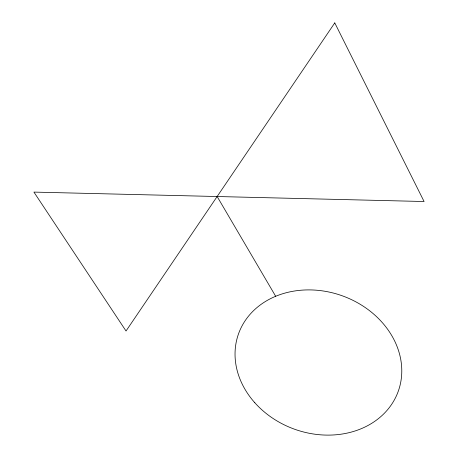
<?xml version="1.0" encoding="UTF-8"?>
<svg xmlns="http://www.w3.org/2000/svg" width="458" height="458" viewBox="0 0 458 458"><rect width="100%" height="100%" fill="white"/><g stroke="black" fill="none" stroke-linecap="round" stroke-linejoin="round"><path stroke-width="0.69" d="M217.144 196.522L275.676 296.286M334.769 22.9L126.03 331.002L33.915 192.097L424.085 201.52L334.769 22.9M254.803 402.731A84.873 70.841 19.9 0 0 396.897 394.727A84.873 70.841 19.9 0 0 303.545 290.046A84.873 70.841 19.9 0 0 254.803 402.731"/></g></svg>
